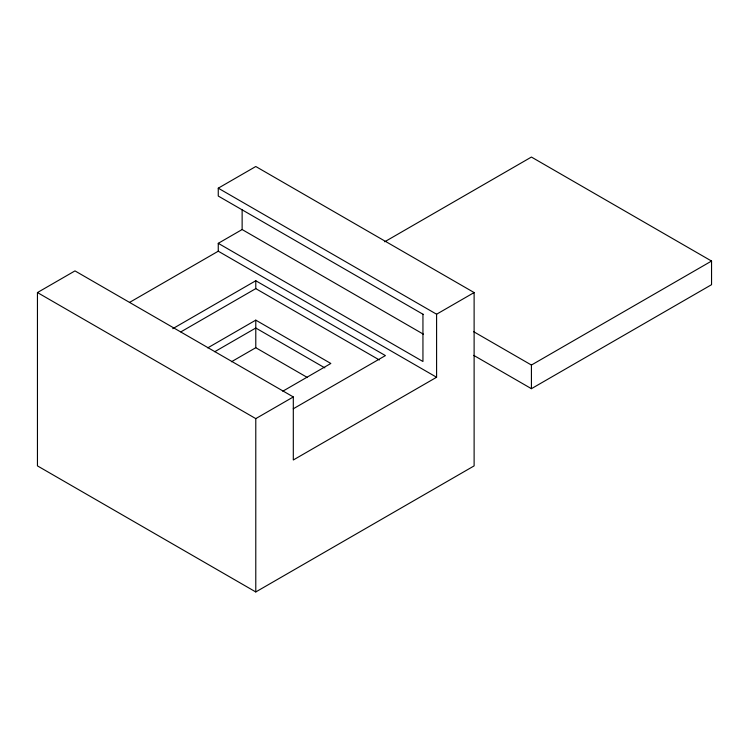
<?xml version="1.0" encoding="UTF-8"?>
<svg xmlns="http://www.w3.org/2000/svg" width="749" height="749" viewBox="0 0 749 749"><rect width="100%" height="100%" fill="white"/><g stroke="black" fill="none" stroke-linecap="round" stroke-linejoin="round"><path stroke-width="1.12" d="M218.259 188.177L255.784 166.512L474.117 292.559L474.117 465.887L255.784 591.944L37.45 465.887L37.45 292.559L74.975 270.895L293.308 396.951L293.308 459.98L436.592 377.253L436.592 314.224L218.259 188.177L218.259 196.051L423.513 314.561M436.592 377.253L218.259 251.205L218.259 243.322L242.133 229.54L423.513 334.26M129.465 302.465L218.259 251.205M172.738 328.689L255.784 280.744L385.417 355.588L293.252 408.804M180.837 331.891L255.784 288.627L379.34 359.96M384.696 241.777L531.425 157.056L711.55 261.055L711.55 284.686L531.425 388.684L473.743 355.382M207.745 347.873L255.784 320.141L330.833 363.471L282.804 391.203M214.757 351.702L255.784 328.015L324.832 367.881M231.46 361.758L255.784 347.714L307.464 377.552M37.45 292.559L255.784 418.616L293.308 396.951M436.592 314.224L474.117 292.559M473.743 331.741L531.425 365.044L711.55 261.055M218.259 243.322L422.942 361.495L422.942 314.224M531.425 365.044L531.425 388.684M255.784 280.744L255.784 288.627M255.784 320.141L255.784 347.714M255.784 418.616L255.784 591.944M242.133 209.842L242.133 229.54"/></g></svg>
